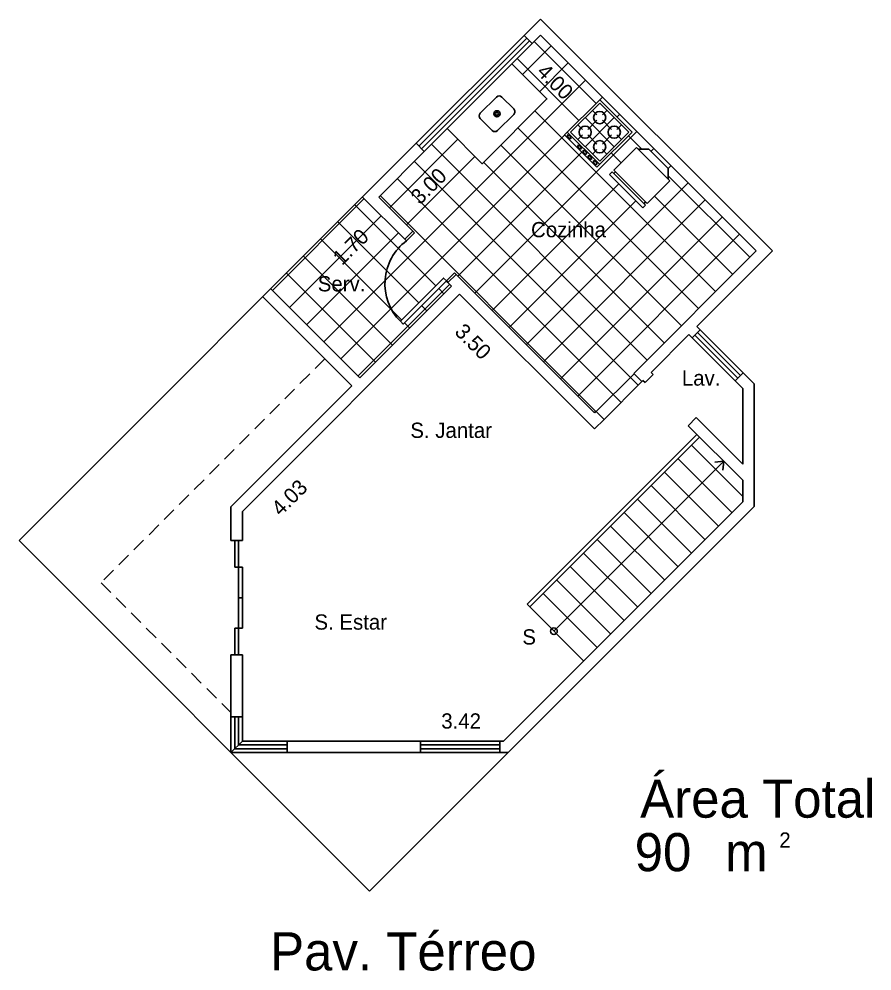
# Model space of a CAD drawing. Extents: x 0.4 to 22.7, y 0.1 to 12.6.
# Drawn here: x 11.5 to 22.68, y 0.13 to 12.61 of the extents above; entities that cross this region are included whole.
import ezdxf

# ---------------------------------------------------------------- set-up
doc = ezdxf.new("R2010")
doc.units = 0
doc.linetypes.add('ACAD_ISO02W100', pattern=[15, 12, -3])
doc.layers.get('0').update_dxf_attribs({"linetype": 'CONTINUOUS'})
doc.layers.get('DEFPOINTS').update_dxf_attribs({"linetype": 'CONTINUOUS'})
for name, color, linetype in [('BLOCO', 5, 'CONTINUOUS'), ('BLOCOS', 5, 'CONTINUOUS'), ('HACHURA', 1, 'CONTINUOUS'), ('PAREDE', 7, 'CONTINUOUS'), ('PONTILHADO', 8, 'ACAD_ISO02W100')]:
    doc.layers.add(name, color=color, linetype=linetype)
doc.styles.add('PADRÃO', font='', dxfattribs={"height": 0.2})
doc.styles.get('PADRÃO').set_extended_font_data('AvantGarde Bk BT')
doc.dimstyles.new('PADRÃOS', dxfattribs={"dimtxt": 0.15, "dimasz": 0.1, "dimexe": 1.25, "dimexo": 0.625, "dimgap": 0.1, "dimtad": 0, "dimjust": 1, "dimzin": 1, "dimdsep": 46, "dimtxsty": 'PADRÃO', "dimcen": 2.5, "dimse1": 1, "dimse2": 1, "dimsd1": 1, "dimsd2": 1, "dimclrt": 1, "dimadec": 0, "dimazin": 0, "dimtfac": 1, "dimtdec": 4, "dimtmove": 0, "dimatfit": 3, "dimfxl": 1, "dimtolj": 1, "dimtzin": 0, "dimarcsym": 0})

# ---------------------------------------------------------------- blocks, each defined once
blk = doc.blocks.new('BOLA')
at = {"layer": 'PAREDE', "ltscale": 0.015}
blk.add_circle((0, 0), 0.04372254359887506, dxfattribs=at)
blk = doc.blocks.new('SETA')
at = {"layer": 'PAREDE', "ltscale": 0.015}
for q in [(-0.07329951123824685, -0.09103539160554419), (0.07329951123824685, -0.09103539160554419)]:
    blk.add_line((0, 0), q, dxfattribs=at)
blk = doc.blocks.new('P80E15')
at = {"layer": 'BLOCO', "ltscale": 0.015}
for p, q in [((0.03000000000000114, 0.1500000000000057), (0, 0.1500000000000057)), ((0, 0.1500000000000057), (0, 0)), ((0.03000000000000114, 0.1500000000000057), (0.03000000000000114, 0)), ((0.8000000000000114, 0.1500000000000341), (0.7700000000000102, 0.1500000000000341)), ((0.7700000000000102, 0.1500000000000057), (0.7700000000000102, 0)), ((0.8000000000000114, 0.1500000000000057), (0.8000000000000114, 0)), ((0.03000000000000114, 2.842170943040401e-14), (0, 0)), ((0.8000000000000114, 2.842170943040401e-14), (0.7700000000000102, 5.684341886080801e-14))]:
    blk.add_line(p, q, dxfattribs=at)
at = {"layer": 'BLOCO'}
blk.add_lwpolyline([(0.03000000000000114, 0.1500000000000057), (0.0800000000000125, 0.1500000000000057), (0.0800000000000125, 0.950000000000017), (0.03000000000000114, 0.950000000000017)], close=True, dxfattribs=at)
at = {"layer": 'BLOCO', "ltscale": 0.015}
blk.add_arc((0.0800000000000125, 0.2524375000000134), 0.6975625000000036, 351.555539587714, 90.00000000000041, dxfattribs=at)
blk = doc.blocks.new('COZINHA')
at = {"layer": 'HACHURA', "ltscale": 0.015, "style": 'PADRÃO'}
blk.add_text('Cozinha', height=0.2, dxfattribs=at).set_placement((-0.6582467478390299, -0.06847717339962855))
blk = doc.blocks.new('JANTAR')
at = {"layer": 'HACHURA', "ltscale": 0.015, "style": 'PADRÃO'}
blk.add_text('S. Jantar', height=0.2, dxfattribs=at).set_placement((-0.562251810807993, -0.02739128426412663))
blk = doc.blocks.new('ESTAR')
at = {"layer": 'HACHURA', "ltscale": 0.015, "style": 'PADRÃO'}
blk.add_text('S. Estar', height=0.2, dxfattribs=at).set_placement((-0.425116371214699, -0.06847717339962855))
blk = doc.blocks.new('*D32')
at = {"layer": 'DEFPOINTS', "color": 0, "linetype": 'ByBlock', "ltscale": 0.015}
for p in [(154.6281109852215, 152.213112272635), (157.4565381099677, 149.3846851478889), (157.2487272276376, 149.1768742655588)]:
    blk.add_point(p, dxfattribs=at)
at = {"color": 1, "linetype": 'ByBlock', "ltscale": 0.015, "insert": (154.8206216136964, 151.6049798794999), "char_height": 0.2, "attachment_point": 5, "rotation": 315.00000000000034, "style": 'PADRÃO'}
blk.add_mtext('\\A1;4.00', dxfattribs=at)
blk = doc.blocks.new('*D33')
at = {"layer": 'DEFPOINTS', "color": 0, "linetype": 'ByBlock', "ltscale": 0.015}
for p in [(154.6281109852215, 152.2131122726351), (154.8840525250097, 151.9571707328469), (152.5067906416619, 150.0917919290755)]:
    blk.add_point(p, dxfattribs=at)
at = {"color": 1, "linetype": 'ByBlock', "ltscale": 0.015, "insert": (153.1620338267053, 150.2351520345425), "char_height": 0.2, "attachment_point": 5, "rotation": 45, "style": 'PADRÃO'}
blk.add_mtext('\\A1;3.00', dxfattribs=at)
blk = doc.blocks.new('*D34')
at = {"layer": 'DEFPOINTS', "color": 0, "linetype": 'ByBlock', "ltscale": 0.015}
for p in [(152.2946586073059, 150.0917919290754), (151.0925770792888, 148.8897104010583), (151.342147797219, 148.6401396831281)]:
    blk.add_point(p, dxfattribs=at)
at = {"color": 1, "linetype": 'ByBlock', "ltscale": 0.015, "insert": (152.1403140024937, 149.4383058884029), "char_height": 0.2, "attachment_point": 5, "rotation": 44.99999999999934, "style": 'PADRÃO'}
blk.add_mtext('\\A1;1.70', dxfattribs=at)
blk = doc.blocks.new('*D35')
at = {"layer": 'DEFPOINTS', "color": 0, "linetype": 'ByBlock', "ltscale": 0.015}
for p in [(153.5674508134417, 148.8189997229395), (153.7851395493176, 148.6013109870636), (150.7189226760178, 145.9704715855158)]:
    blk.add_point(p, dxfattribs=at)
at = {"color": 1, "linetype": 'ByBlock', "ltscale": 0.015, "insert": (151.3353302768348, 146.1515017145809), "char_height": 0.2, "attachment_point": 5, "rotation": 44.99999999999886, "style": 'PADRÃO'}
blk.add_mtext('\\A1;4.03', dxfattribs=at)
blk = doc.blocks.new('*D36')
at = {"layer": 'DEFPOINTS', "color": 0, "linetype": 'ByBlock', "ltscale": 0.015}
for p in [(150.7189226760179, 143.221669234309), (150.7189226760179, 142.958592082854), (154.1417148821536, 142.958592082854)]:
    blk.add_point(p, dxfattribs=at)
at = {"color": 1, "linetype": 'ByBlock', "ltscale": 0.015, "insert": (153.5875940030327, 143.221669234309), "char_height": 0.2, "attachment_point": 5, "style": 'PADRÃO'}
blk.add_mtext('\\A1;3.42', dxfattribs=at)
blk = doc.blocks.new('*D37')
at = {"layer": 'DEFPOINTS', "color": 0, "linetype": 'ByBlock', "ltscale": 0.015}
for p in [(153.5674508134416, 148.8189997229396), (156.0423245475946, 146.3441259887866), (155.8196986740344, 146.1215001152264)]:
    blk.add_point(p, dxfattribs=at)
at = {"color": 1, "linetype": 'ByBlock', "ltscale": 0.015, "insert": (153.7441265851367, 148.1970722041242), "char_height": 0.2, "attachment_point": 5, "rotation": 314.99999999999966, "style": 'PADRÃO'}
blk.add_mtext('\\A1;3.50', dxfattribs=at)
blk = doc.blocks.new('TÉRREO')
at = {"layer": 'HACHURA', "ltscale": 0.015, "style": 'PADRÃO'}
blk.add_text('Pav. Térreo', height=0.5, dxfattribs=at).set_placement((-1.919883222733915, -0.2465187923484109))
blk = doc.blocks.new('FOGÃO4B')
at = {"layer": 'BLOCOS'}
for p, q in [((-0.2999999999999972, 0.700000000000017), (0.2999999999999972, 0.700000000000017)), ((-0.2999999999999972, 0.05000000000001137), (-0.2999999999999829, 0.700000000000017)), ((-0.2999999999999972, 0.6500000000000057), (0.2999999999999972, 0.6500000000000057)), ((0.2999999999999972, 0.700000000000017), (0.2999999999999972, 0.05000000000001137)), ((-0.2700000000000244, 0.620000000000033), (0.2700000000000102, 0.620000000000033)), ((-0.2699999999999818, 0.0800000000000125), (-0.2700000000000244, 0.620000000000033)), ((-0.1350000000000051, 0.5350000000000534), (-0.1350000000000193, 0.620000000000033)), ((2.842170943040401e-14, 0.0800000000000125), (-1.4210854715202e-14, 0.620000000000033)), ((0.1350000000000051, 0.5350000000000534), (0.1349999999999909, 0.620000000000033)), ((0.2700000000000102, 0.620000000000033), (0.269999999999996, 0.07999999999995566)), ((-0.2700000000000244, 0.4850000000000421), (-0.1850000000000023, 0.4850000000000421)), ((-0.1349999999999909, 0.2650000000000716), (-0.1350000000000051, 0.4350000000000307)), ((-0.08500000000000796, 0.4850000000000421), (0.08500000000000796, 0.4850000000000421)), ((0.1350000000000051, 0.2650000000000716), (0.1350000000000051, 0.4350000000000307)), ((0.1850000000000023, 0.4850000000000421), (0.2700000000000102, 0.4850000000000421)), ((-0.2700000000000244, 0.3500000000000512), (0.2700000000000102, 0.3500000000000512)), ((-0.2700000000000244, 0.2150000000000603), (-0.1850000000000023, 0.2150000000000603)), ((-0.1349999999999767, 0.0800000000000125), (-0.1349999999999767, 0.1650000000000489)), ((-0.08500000000000796, 0.2150000000000603), (0.08500000000000796, 0.2150000000000603)), ((0.1350000000000335, 0.0800000000000125), (0.1350000000000193, 0.1650000000000489)), ((0.1850000000000023, 0.2150000000000603), (0.2700000000000102, 0.2150000000000603)), ((0.2999999999999972, 0.05000000000001137), (-0.2999999999999972, 0.05000000000001137)), ((0.269999999999996, 0.07999999999995566), (-0.2699999999999818, 0.0800000000000125))]:
    blk.add_line(p, q, dxfattribs=at)
for centre in [(-0.1350000000000051, 0.4850000000000421), (0.1350000000000051, 0.4850000000000421), (-0.1350000000000051, 0.2150000000000603), (0.1350000000000051, 0.2150000000000603)]:
    blk.add_circle(centre, 0.08, dxfattribs=at)
for centre in [(-0.2399999999999949, 0.6750000000000114), (-0.1439999999999912, 0.6750000000000114), (-0.04800000000000182, 0.6750000000000114), (0.04800000000000182, 0.6750000000000114), (0.2400000000000091, 0.6750000000000114)]:
    blk.add_ellipse(centre, major_axis=(-0.03000000000000114, 0), ratio=0.499999999999981, dxfattribs=at)
blk = doc.blocks.new('PIA')
at = {"layer": 'BLOCOS'}
blk.add_lwpolyline([(-0.6000000000000085, 0), (0.5999999999999943, 0), (0.5999999999999943, 0.6500000000000057), (-0.6000000000000085, 0.6500000000000057)], close=True, dxfattribs=at)
blk.add_lwpolyline([(-0.1500000000000199, 0.1649999999999352), (0.1500000000000057, 0.1649999999999636, 0.414213562373095), (0.2000000000000028, 0.214999999999975), (0.2000000000000028, 0.4349999999999454, 0.414213562373095), (0.1500000000000057, 0.4849999999999568), (-0.1500000000000057, 0.4849999999999852, 0.4142135623731188), (-0.2000000000000028, 0.4349999999999739), (-0.2000000000000171, 0.2149999999999466, 0.4142135623730711)], format="xyb", close=True, dxfattribs=at)
for radius in [0.04, 0.02]:
    blk.add_circle((0, 0.3249999999999886), radius, dxfattribs=at)
blk = doc.blocks.new('GELAD')
at = {"layer": 'BLOCOS'}
for p, q in [((0.3100000000000023, 0.6499999999999773), (-0.3100000000000023, 0.6499999999999773)), ((-0.3100000000000023, 0.6499999999999773), (-0.3100000000000023, 0.5999999999999659)), ((0.3100000000000165, 0.5999999999999659), (0.3100000000000023, 0.6499999999999773)), ((0.3100000000000023, 0.5999999999999659), (-0.3100000000000023, 0.5999999999999659)), ((0.3100000000000023, 0.5699999999999648), (-0.3100000000000023, 0.5699999999999648)), ((-0.3100000000000023, 0.5699999999999648), (-0.3100000000000023, 0.1499999999999773)), ((-0.2800000000000011, 0.5999999999999659), (-0.2799999999999869, 0.5699999999999932)), ((0.2800000000000153, 0.5699999999999932), (0.2800000000000011, 0.5999999999999659)), ((0.3100000000000023, 0.1499999999999773), (0.3100000000000165, 0.5699999999999648)), ((-0.3100000000000023, 0.1499999999999773), (0.3100000000000023, 0.1499999999999773)), ((-0.1800000000000068, 0.05000000000001137), (-0.2800000000000011, 0.1500000000000057)), ((0.1800000000000068, 0.04999999999998295), (0.2800000000000011, 0.1499999999999773)), ((-0.1800000000000068, 0.05000000000001137), (0.1800000000000068, 0.04999999999998295))]:
    blk.add_line(p, q, dxfattribs=at)
blk = doc.blocks.new('AREA')
at = {"layer": 'HACHURA', "ltscale": 0.1, "style": 'PADRÃO'}
for s, p in [('Área Total', (-2.498118662321986, 0.432649720527877)), ('m', (-1.383981738905476, -0.2692598737472736))]:
    blk.add_text(s, height=0.5, dxfattribs=at).set_placement(p)
at = {"layer": 'HACHURA', "ltscale": 0.015, "style": 'PADRÃO'}
blk.add_text('2', height=0.2, dxfattribs=at).set_placement((-0.6730096243244077, 0.03971876221811499))
blk.add_attdef('100', (-2.57025748884891, -0.2692836984217877), '', height=0.5, dxfattribs=at)

msp = doc.modelspace()

# ---------------------------------------------------------------- hatches: boundary and pattern name
at = {"layer": 'HACHURA', "ltscale": 0.015}
h = msp.add_hatch(dxfattribs=at)
h.set_pattern_fill('NET', color=256, scale=0.1, angle=45, style=0)
h.set_pattern_definition([(45, (-136.2905235325441, -139.8180036154205), (-0.2245064030267288, 0.2245064030267289), []), (135, (-136.2905235325441, -139.8180036154205), (-0.2245064030267289, -0.2245064030267288), [])])
h.paths.add_polyline_path([(16.57975976015592, 9.698163628260803), (16.55854655672034, 9.71937683169639), (16.00413507476177, 10.27378831365495), (14.80205354674466, 9.071706785637854), (15.96877973570254, 7.904980596680005), (17.17086126371959, 9.107062124697082), (17.12423198166951, 9.1536914067471), (17.10301877823401, 9.174904610182764), (16.53733335328476, 8.609219185233519), (16.50197801422545, 8.644574524292828, -0.4580704259902287)])
h.paths.add_polyline_path([(19.04469423386396, 7.445361188908748), (19.06474121570846, 7.465408170753264), (19.17080723288643, 7.359342153575282), (19.66578197971705, 7.854316900405848), (19.55971596253904, 7.960382917583856), (21.16601457742365, 9.566681532468435), (18.33758745267744, 12.39510865721459), (18.22869997532862, 12.28622117986578), (17.96136582920636, 12.01888703374346), (18.42098523697763, 11.55926762597216), (17.57245709955375, 10.71073948854832), (17.11283769178257, 11.17035889631952), (16.81448641295563, 10.8720076174925), (16.21626710911778, 10.27378831365496), (16.66461257389835, 9.825442848874388), (16.6858257773339, 9.804229645438758), (16.57975976015599, 9.698163628260847, 0.4580704259902482), (16.50197801422542, 8.64457452429285), (17.06766343917467, 9.210259949242095), (17.10301877823401, 9.174904610182763), (17.20908479541198, 9.280970627360727), (17.23029799884759, 9.259757423925151)])
h.paths.add_polyline_path([(19.68154113598634, 10.13191615836325), (19.24313493165068, 10.57032236269891), (19.27849027071, 10.60567770175825), (19.2997034741456, 10.58446449832265), (19.3209166775812, 10.60567770175825), (19.29970347414559, 10.62689090519385), (19.59668832224394, 10.92387575329218), (19.61790152567954, 10.90266254985659), (19.75932288191684, 10.90266254985659), (20.01388132314398, 10.64810410862941), (20.01388132314399, 10.50668275239214), (20.03509452657961, 10.48546954895652), (19.73810967848127, 10.18848470085818), (19.71689647504566, 10.20969790429379), (19.69568327161008, 10.18848470085818), (19.71689647504567, 10.16727149742258)], flags=16)
h.paths.add_polyline_path([(19.07844014399772, 10.66430647223316), (18.65417607528579, 11.08857054094508), (19.11379548305705, 11.54818994871634), (19.53805955176897, 11.12392588000442)], flags=16)
h.paths.add_polyline_path([(15.51367192375514, 9.50214356428553), (15.96794917864656, 9.956420819176937), (16.18590901614417, 9.738460981679323), (15.73163176125275, 9.284183726787916)], flags=24)
h.paths.add_polyline_path([(15.37324686832564, 8.980417910911546), (16.05964796722673, 8.980417910911546), (16.05964796722673, 9.292368460362097), (15.37324686832564, 9.292368460362097)], flags=24)
h.paths.add_polyline_path([(18.17041710502351, 9.689876914629371), (19.28854897315538, 9.689876914629371), (19.28854897315538, 10.00223955199201), (18.17041710502351, 10.00223955199201)], flags=24)
h.paths.add_polyline_path([(18.41553318439276, 12.1195009983366), (18.86262281540948, 11.67241136731989), (18.64466297791187, 11.45445152982228), (18.19757334689515, 11.90154116083899)], flags=24)
h.paths.add_polyline_path([(16.54000542545385, 10.30360338791222), (16.98505532537099, 10.74865328782936), (17.2030151628686, 10.53069345033175), (16.75796526295146, 10.08564355041461)], flags=24)

# ---------------------------------------------------------------- linework, layer by layer
at = {"layer": 'BLOCO', "ltscale": 0.015}
for p, q in [((18.12263395815057, 12.39228719704374), (16.70842039577767, 10.97807363467047)), ((18.15798929720989, 12.35693185798442), (16.74377573483699, 10.94271829561114)), ((18.19334463626922, 12.3215765189251), (16.77913107389631, 10.90736295655182)), ((18.22869997532854, 12.28622117986578), (16.81448641295563, 10.8720076174925)), ((20.39562815618899, 8.498590322617957), (20.96131358113814, 7.932904897668635)), ((20.39562815618899, 8.498590322617957), (20.96131358113814, 7.932904897668635)), ((20.43098349524831, 8.53394566167728), (20.99666892019746, 7.968260236727957)), ((20.32491747807035, 8.427879644499313), (20.8906029030195, 7.862194219549991)), ((20.36027281712967, 8.463234983558635), (20.92595824207882, 7.897549558609313)), ((14.32839914347372, 5.770511564126537), (14.32839914347372, 5.420511564126542)), ((14.37839914347373, 5.770511564126537), (14.3783991434737, 4.270511564126537)), ((14.42839914347374, 5.420511564126542), (14.32839914347369, 5.420511564126542)), ((14.42839914347377, 5.420511564126542), (14.42839914347374, 4.620511564126531)), ((14.42839914347374, 5.020511564126537), (14.3783991434737, 5.020511564126565)), ((14.42839914347374, 4.620511564126531), (14.32839914347369, 4.620511564126531)), ((14.32839914347372, 4.620511564126531), (14.32839914347369, 4.270511564126537)), ((14.27839914347373, 3.46029727716757), (14.27839914347373, 2.99058846743344)), ((14.32839914347375, 3.46029727716757), (14.32839914347375, 3.040588467433452)), ((14.37839914347376, 3.46029727716757), (14.37839914347376, 3.090588467433463)), ((14.42839914347377, 3.46029727716757), (14.42839914347377, 3.140588467433474)), ((14.42839914347377, 3.140588467433474), (15.01385977042216, 3.140588467433474)), ((16.76510399282481, 3.140588467433474), (17.80287781451187, 3.140588467433474)), ((14.32839914347375, 3.040588467433452), (15.01385977042216, 3.040588467433452)), ((14.37839914347376, 3.090588467433463), (15.01385977042216, 3.090588467433463)), ((16.76510399282481, 3.090588467433463), (17.80287781451187, 3.090588467433463)), ((16.76510399282481, 3.040588467433452), (17.80287781451187, 3.040588467433452)), ((14.27839914347373, 2.99058846743344), (15.01385977042216, 2.99058846743344)), ((16.76510399282481, 2.99058846743344), (17.80287781451187, 2.99058846743344))]:
    msp.add_line(p, q, dxfattribs=at)
at = {"layer": 'HACHURA', "ltscale": 0.015}
msp.add_line((19.17080723288643, 7.359342153575284), (19.66578197971705, 7.854316900405848), dxfattribs=at)
at = {"layer": 'PAREDE', "ltscale": 0.015}
for p, q in [((18.12263395815063, 12.39228719704377), (18.33758745267744, 12.60724069157058)), ((21.37814661177958, 9.566681532468351), (18.33758745267744, 12.60724069157058)), ((18.12263395815057, 12.39228719704374), (18.2286999753286, 12.28622117986575)), ((18.22869997532862, 12.28622117986578), (18.33758745267744, 12.39510865721459)), ((21.16601457742365, 9.566681532468436), (18.33758745267744, 12.39510865721459)), ((11.49966718600703, 5.769320424900258), (16.70842039577747, 10.97807363467064)), ((16.21626710911781, 10.27378831365499), (16.81448641295549, 10.87200761749264)), ((16.70842039577767, 10.97807363467047), (16.81448641295569, 10.87200761749247)), ((16.5585465567203, 9.719376831696366), (16.00413507476179, 10.27378831365493)), ((16.66461257389835, 9.825442848874388), (16.21626710911781, 10.27378831365493)), ((16.55854655672042, 9.71937683169648), (16.66461257389844, 9.825442848874474)), ((19.55971596253903, 7.960382917583843), (21.16601457742365, 9.566681532468436)), ((20.38819711811837, 8.576732038807137), (21.37814661177958, 9.566681532468351)), ((17.12423198166957, 9.153691406747157), (17.23029799884759, 9.259757423925151)), ((19.04469423386396, 7.445361188908748), (17.23029799884756, 9.259757423925151)), ((17.17086126371959, 9.10706212469708), (17.12423198166951, 9.1536914067471)), ((17.27692728089758, 9.000996107519086), (14.42839914347371, 6.152467970095302)), ((15.96877973570253, 7.904980596680019), (14.80205354674467, 9.071706785637843)), ((17.17086126371959, 9.10706212469708), (15.96877973570255, 7.904980596680019)), ((19.04469423386388, 7.233229154552731), (17.27692728089758, 9.000996107519086)), ((15.86271371852456, 7.798914579502025), (14.69598752956665, 8.96564076845985)), ((20.32491747807032, 8.427879644499285), (20.43098349524831, 8.53394566167725)), ((20.43098349524831, 8.53394566167728), (20.38819711811834, 8.576732038807222)), ((19.78715635410981, 7.975691274798663), (20.28213110094043, 8.470666021629228)), ((20.32491747807035, 8.427879644499313), (20.28213110094038, 8.470666021629228)), ((19.55971596253906, 7.960382917583843), (19.66578197971705, 7.854316900405848)), ((19.66578197971702, 7.854316900405848), (19.68109033693185, 7.869625257620697)), ((19.68109033693187, 7.869625257620669), (19.70950955429458, 7.84120604025793)), ((19.70950955429461, 7.841206040257958), (19.81557557147258, 7.947272057435896)), ((19.78715635410987, 7.975691274798635), (19.81557557147264, 7.947272057435953)), ((20.89060290301947, 7.862194219549963), (20.99666892019746, 7.968260236727929)), ((20.98923788212696, 7.763559240442675), (20.89060290301961, 7.862194219550076)), ((21.13923788212693, 7.825691274798629), (20.99666892019755, 7.968260236728042)), ((15.8627137185245, 7.798914579502025), (14.27839914347373, 6.214600004451256)), ((20.98923788212696, 7.763559240442675), (20.9892378821269, 6.773609746781574)), ((21.13923788212693, 7.825691274798629), (21.13923788212693, 6.216502965594884)), ((19.04469423386396, 7.445361188908748), (19.06474121570847, 7.465408170753278)), ((19.06474121570847, 7.46540817075325), (19.17080723288646, 7.359342153575255)), ((20.27519497924376, 7.275520615308636), (20.38126099642173, 7.381586632486574)), ((20.38126099642187, 7.381586632486687), (20.98923788212693, 6.773609746781545)), ((19.04469423386396, 7.233229154552788), (19.17080723288643, 7.359342153575284)), ((19.04469423386391, 7.23322915455276), (19.17080723288643, 7.359342153575284)), ((20.27519497924382, 7.275520615308693), (20.9892378821269, 6.561477712425614)), ((18.1608107573808, 4.93513211569649), (20.38819711811843, 7.162518476434059)), ((18.19616609644015, 4.899776776637168), (20.42355245717769, 7.127163137374822)), ((20.31748643999975, 7.021097120196799), (20.9892378821269, 6.349345678069596)), ((18.51436414797408, 4.581578725103185), (20.74175050871168, 6.808965085840782)), ((20.14070974470312, 6.844320424900161), (20.84781652588964, 6.137213643713579)), ((19.96393304940648, 6.667543729603523), (20.671039830593, 5.960436948416941)), ((19.78715635410984, 6.490767034306884), (20.49426313529634, 5.783660253120303)), ((20.9892378821269, 6.561477712425585), (20.9892378821269, 6.27863499995081)), ((17.85119134960954, 3.140588467433474), (20.9892378821269, 6.27863499995081)), ((19.6103796588132, 6.313990339010246), (20.31748643999973, 5.606883557823664)), ((14.27839914347376, 5.770511564126537), (14.27839914347373, 6.214600004451256)), ((14.42839914347374, 5.770511564126537), (14.42839914347371, 6.152467970095302)), ((16.09586126371966, 1.173126347187605), (21.13923788212693, 6.216502965594884)), ((19.43360296351656, 6.137213643713608), (20.14070974470309, 5.430106862527026)), ((19.43360296351656, 6.137213643713608), (20.10535440564371, 5.465462201586433)), ((19.25682626821992, 5.960436948416969), (19.96393304940645, 5.253330167230388)), ((16.09586126371966, 1.173126347187605), (11.49966718600703, 5.769320424900258)), ((14.42839914347371, 5.770511564126537), (14.27839914347373, 5.770511564126537)), ((19.08004957292329, 5.783660253120331), (19.78715635410978, 5.07655347193375)), ((18.90327287762665, 5.606883557823693), (19.61037965881317, 4.899776776637111)), ((18.72649618233001, 5.430106862527055), (19.43360296351651, 4.723000081340444)), ((18.54971948703337, 5.253330167230445), (19.25682626821987, 4.546223386043835)), ((18.37294279173673, 5.076553471933835), (19.08004957292323, 4.369446690747225)), ((18.16081075738083, 4.935132115696518), (18.90327287762659, 4.192669995450615)), ((14.27839914347373, 3.514242870704351), (14.27839914347376, 4.270511564126537)), ((14.42839914347371, 4.270511564126537), (14.27839914347373, 4.270511564126537)), ((14.42839914347374, 3.514242870704351), (14.42839914347377, 4.270511564126537)), ((14.27839914347373, 3.46029727716757), (14.27839914347373, 3.514242870704351)), ((14.42839914347377, 3.46029727716757), (14.42839914347377, 3.576374905060362)), ((14.42839914347377, 3.46029727716757), (14.27839914347373, 3.46029727716757)), ((14.42839914347377, 3.140588467433474), (14.27839914347376, 2.990588467433469)), ((15.01385977042216, 3.140588467433474), (15.01385977042216, 2.990588467433469)), ((16.76510399282481, 3.140588467433474), (15.01385977042216, 3.140588467433474)), ((16.76510399282481, 3.140588467433474), (16.76510399282481, 2.990588467433469)), ((17.85119134960954, 3.140588467433474), (17.80287781451187, 3.140588467433474)), ((17.8028778145119, 3.140588467433474), (17.8028778145119, 2.99058846743344)), ((16.76510399282481, 2.990588467433469), (15.01385977042213, 2.990588467433497)), ((17.91332338396549, 2.99058846743344), (17.8028778145119, 2.99058846743344))]:
    msp.add_line(p, q, dxfattribs=at)
at = {"layer": 'PONTILHADO', "ltscale": 0.015}
for p, q in [((15.50916032793123, 8.152467970095273), (12.57466718600702, 5.217974828171066)), ((12.57466718600702, 5.217974828171066), (14.27839914347373, 3.514242870704351))]:
    msp.add_line(p, q, dxfattribs=at)

# ---------------------------------------------------------------- block references
at = {"layer": 'BLOCO', "ltscale": 0.015}
for name, p in [('COZINHA', (18.87234517154386, 9.81467276934768)), ('JANTAR', (17.19337177423446, 7.143345222483504)), ('ESTAR', (15.79896989557275, 4.670946955381623))]:
    msp.add_blockref(name, p, dxfattribs=at)
at = {"layer": 'BLOCO', "ltscale": 0.015, "rotation": 135}
msp.add_blockref('P80E15', (17.23029799884759, 9.259757423925151), dxfattribs=at)
at = {"layer": 'HACHURA', "ltscale": 0.015}
for name, p, rotation in [('PIA', (17.53710176049444, 11.5946229650315), 224.9999999999988), ('FOGÃO4B', (19.36128285647234, 11.37141325341972), 135.0000000000008), ('GELAD', (19.92195744158974, 10.81073866830232), 135.0000000000005)]:
    msp.add_blockref(name, p, dxfattribs=dict(at, rotation=rotation))
msp.add_blockref('AREA', (22.1427800173978, 1.704703747682089), dxfattribs=at).add_auto_attribs({'100': '90'})
msp.add_blockref('TÉRREO', (16.71194780858579, 0.3815503948269452), dxfattribs=at)
at = {"layer": 'PAREDE', "ltscale": 0.015, "rotation": 315.0000000000066}
msp.add_blockref('SETA', (20.74175050871168, 6.808965085840782), dxfattribs=at)
at = {"layer": 'PAREDE', "ltscale": 0.015}
msp.add_blockref('BOLA', (18.51436414797408, 4.581578725103185), dxfattribs=at)

# ---------------------------------------------------------------- texts
at = {"layer": 'HACHURA', "ltscale": 0.015, "style": 'PADRÃO'}
for s, p in [('Serv.', (15.41727159360036, 9.036667910911547)), ('Lav.', (20.19170617667348, 7.801120522719771)), ('S', (18.09974991617943, 4.407135647176688))]:
    msp.add_text(s, height=0.2, dxfattribs=at).set_placement(p)

# ---------------------------------------------------------------- dimensions: what is measured, and where the dimension line sits
at = {"layer": 'HACHURA', "ltscale": 0.015}
for p1, p2, distance, picture, middle in [((16.21626710911781, 10.27378831365499), (18.33758745267741, 12.39510865721459), -0.3619559967431406, '*D33', (16.87151029416123, 10.41714841912199)), ((18.33758745267744, 12.39510865721456), (21.16601457742362, 9.566681532468408), -0.293888968199993, '*D32', (18.53009808115232, 11.78697626407944)), ((16.00413507476182, 10.27378831365493), (14.80205354674467, 9.071706785637815), 0.35294629406805766, '*D34', (15.84979046994965, 9.620302272982428)), ((14.42839914347371, 6.152467970095302), (17.27692728089761, 9.000996107519086), -0.3078583626515692, '*D35', (15.0448067442907, 6.333498099160437)), ((17.27692728089755, 9.000996107519086), (19.75180101505049, 6.526122373366121), -0.31484052972393606, '*D37', (17.4536030525926, 8.379068588703717)), ((17.85119134960954, 3.140588467433474), (14.42839914347377, 3.140588467433474), -0.2630771514550929, '*D36', (17.29707047048865, 3.403665618888567))]:
    dim = msp.add_aligned_dim(p1=p1, p2=p2, distance=distance, dimstyle='PADRÃOS', dxfattribs=at)
    dim.commit()
    dim.dimension.update_dxf_attribs({"geometry": picture, "text_midpoint": middle, "insert": (-136.2905235325441, -139.8180036154205)})

doc.saveas('drawing.dxf')
